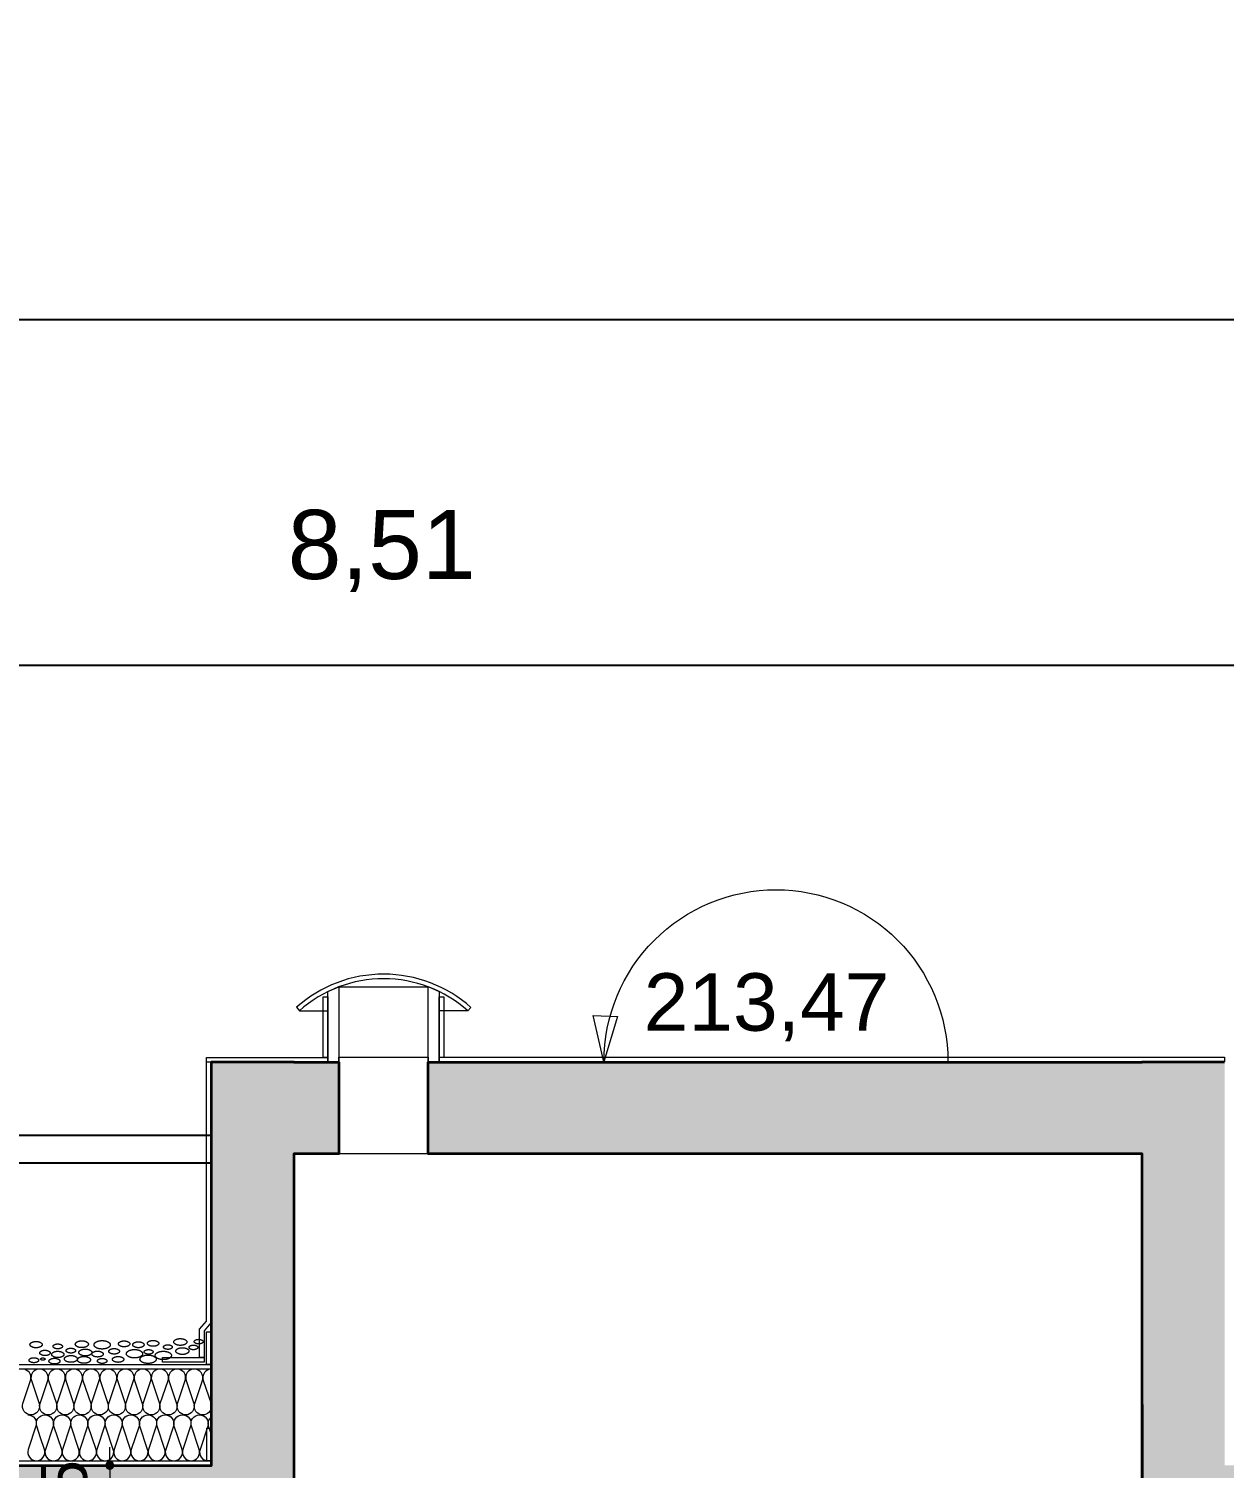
# Model space of a CAD drawing. Header units: metres. Extents: x 1838950 to 1842843, y 5171318 to 5174224.
# Drawn here: x 1841214.186 to 1841216.795, y 5171405.306 to 5171408.446 of the extents above; entities that cross this region are included whole.
import ezdxf

# ---------------------------------------------------------------- set-up
doc = ezdxf.new("R2010")
doc.units = ezdxf.units.M
doc.header["$LTSCALE"] = 0.0254
doc.header["$PDMODE"] = 1
doc.header["$PDSIZE"] = -2
doc.linetypes.add('Style de ligne -1', pattern=[0.83328, 0.41656, -0.41672])
doc.layers.get('0').update_dxf_attribs({"lineweight": 18})
doc.layers.get('DEFPOINTS').update_dxf_attribs({"lineweight": 18})
doc.layers.add('00 CHAZAL Coupe A.5', color=7, linetype='Continuous', lineweight=18)
doc.layers.add('00 CHAZAL INVISIBLE ARCHI', color=7, linetype='Continuous', lineweight=5)
doc.styles.add('Arial', font='arial.ttf')
doc.dimstyles.new('Arch', dxfattribs={"dimtxt": 302.065972, "dimasz": 0.002245, "dimexe": 0.003175, "dimexo": 0.001587, "dimgap": 0.001587, "dimtad": 1, "dimzin": 3, "dimtxsty": 'Arial', "dimblk": 'VW_SLASH', "dimblk1": 'VW_SLASH', "dimblk2": 'VW_SLASH', "dimcen": 0, "dimdle": 0.001587, "dimazin": 0, "dimtfac": 1, "dimtix": 1, "dimtmove": 0, "dimatfit": 0, "dimldrblk": 'VW_FILLEDARROW-3', "dimfxl": 1, "dimfrac": 2, "dimtolj": 1, "dimtzin": 3, "dimarcsym": 0})
doc.dimstyles.new('IS', dxfattribs={"dimtxt": 302.065972, "dimasz": 9.92187e-05, "dimexe": 2e-07, "dimexo": 1e-06, "dimgap": 3e-07, "dimtad": 1, "dimzin": 3, "dimtxsty": 'Arial', "dimblk": 'DOT', "dimblk1": 'DOT', "dimblk2": 'DOT', "dimcen": 0, "dimdle": 1e-06, "dimazin": 0, "dimtfac": 1, "dimtix": 1, "dimtmove": 0, "dimatfit": 0, "dimldrblk": 'DOT', "dimfxl": 1e-06, "dimfxlon": 1, "dimfrac": 2, "dimtolj": 1, "dimtzin": 3, "dimarcsym": 0})

# ---------------------------------------------------------------- blocks, each defined once
blk = doc.blocks.new('Groupe-1759-1')
at = {"layer": '00 CHAZAL Coupe A.5', "color": 7, "linetype": 'Continuous', "lineweight": 5, "flags": 128}
blk.add_lwpolyline([(1841215.4413, 5171406.1927), (1841215.4417, 5171406.2111), (1841215.4431, 5171406.2295), (1841215.4454, 5171406.2478), (1841215.4485, 5171406.2659), (1841215.4525, 5171406.2839), (1841215.4574, 5171406.3016), (1841215.4632, 5171406.3191), (1841215.4698, 5171406.3363), (1841215.4773, 5171406.3531), (1841215.4856, 5171406.3696), (1841215.4947, 5171406.3856), (1841215.5045, 5171406.4012), (1841215.5151, 5171406.4162), (1841215.5264, 5171406.4307), (1841215.5385, 5171406.4447), (1841215.5512, 5171406.458), (1841215.5645, 5171406.4707), (1841215.5784, 5171406.4828), (1841215.593, 5171406.4941), (1841215.608, 5171406.5047), (1841215.6236, 5171406.5146), (1841215.6396, 5171406.5236), (1841215.6561, 5171406.5319), (1841215.6729, 5171406.5394), (1841215.6901, 5171406.546), (1841215.7076, 5171406.5518), (1841215.7253, 5171406.5567), (1841215.7433, 5171406.5607), (1841215.7614, 5171406.5639), (1841215.7797, 5171406.5661), (1841215.7981, 5171406.5675), (1841215.8165, 5171406.568), (1841215.8349, 5171406.5675), (1841215.8533, 5171406.5662), (1841215.8715, 5171406.5639), (1841215.8897, 5171406.5608), (1841215.9076, 5171406.5567), (1841215.9254, 5171406.5518), (1841215.9429, 5171406.546), (1841215.9601, 5171406.5394), (1841215.9769, 5171406.5319), (1841215.9934, 5171406.5237), (1841216.0094, 5171406.5146), (1841216.0249, 5171406.5047), (1841216.04, 5171406.4941), (1841216.0545, 5171406.4828), (1841216.0685, 5171406.4708), (1841216.0818, 5171406.4581), (1841216.0945, 5171406.4447), (1841216.1065, 5171406.4308), (1841216.1179, 5171406.4163), (1841216.1285, 5171406.4012), (1841216.1383, 5171406.3857), (1841216.1474, 5171406.3696), (1841216.1557, 5171406.3532), (1841216.1632, 5171406.3364), (1841216.1698, 5171406.3192), (1841216.1756, 5171406.3017), (1841216.1805, 5171406.2839), (1841216.1845, 5171406.266), (1841216.1877, 5171406.2478), (1841216.1899, 5171406.2296), (1841216.1913, 5171406.2112), (1841216.1917, 5171406.1928)], dxfattribs=at)
blk.add_lwpolyline([(1841215.4711, 5171406.2918), (1841215.4413, 5171406.1927), (1841215.4175, 5171406.2935)], close=True, dxfattribs=at)
at = {"layer": '00 CHAZAL Coupe A.5', "color": 7, "insert": (1841215.5281, 5171406.3858), "char_height": 0.1254, "attachment_point": 1, "rotation": 0.006, "line_spacing_factor": 0.96984, "style": 'Arial'}
blk.add_mtext('213,47', dxfattribs=at)
blk = doc.blocks.new('Groupe-1789-1')
at = {"layer": '00 CHAZAL Coupe A.5', "color": 7, "linetype": 'Continuous', "lineweight": 13, "flags": 128}
for points in [[(1841214.2098, 5171405.5225, 0.511611), (1841214.192, 5171405.4978), (1841214.2089, 5171405.4471, -0.511611), (1841214.1911, 5171405.4225, -0.511611), (1841214.1733, 5171405.4471), (1841214.1901, 5171405.4978, 0.511611), (1841214.1723, 5171405.5225, 0.511611)], [(1841214.5848, 5171405.4412, -0.414214), (1841214.5661, 5171405.4225, -0.511611), (1841214.5483, 5171405.4471), (1841214.5651, 5171405.4978, 0.511611), (1841214.5473, 5171405.5225, 0.511611), (1841214.5295, 5171405.4978), (1841214.5464, 5171405.4471, -0.511611), (1841214.5286, 5171405.4225, -0.511611), (1841214.5108, 5171405.4471), (1841214.5276, 5171405.4978, 0.511611), (1841214.5098, 5171405.5225, 0.511611), (1841214.492, 5171405.4978), (1841214.5089, 5171405.4471, -0.511611), (1841214.4911, 5171405.4225, -0.511611), (1841214.4733, 5171405.4471), (1841214.4901, 5171405.4978, 0.511611), (1841214.4723, 5171405.5225, 0.511611), (1841214.4545, 5171405.4978), (1841214.4714, 5171405.4471, -0.511611), (1841214.4536, 5171405.4225, -0.511611), (1841214.4358, 5171405.4471), (1841214.4526, 5171405.4978, 0.511611), (1841214.4348, 5171405.5225, 0.511611), (1841214.417, 5171405.4978), (1841214.4339, 5171405.4471, -0.511611), (1841214.4161, 5171405.4225, -0.511611), (1841214.3983, 5171405.4471), (1841214.4151, 5171405.4978, 0.511611), (1841214.3973, 5171405.5225, 0.511611), (1841214.3795, 5171405.4978), (1841214.3964, 5171405.4471, -0.511611), (1841214.3786, 5171405.4225, -0.511611), (1841214.3608, 5171405.4471), (1841214.3776, 5171405.4978, 0.511611), (1841214.3598, 5171405.5225, 0.511611), (1841214.342, 5171405.4978), (1841214.3589, 5171405.4471, -0.511611), (1841214.3411, 5171405.4225, -0.511611), (1841214.3233, 5171405.4471), (1841214.3401, 5171405.4978, 0.511611), (1841214.3223, 5171405.5225, 0.511611), (1841214.3045, 5171405.4978), (1841214.3214, 5171405.4471, -0.511611), (1841214.3036, 5171405.4225, -0.511611), (1841214.2858, 5171405.4471), (1841214.3026, 5171405.4978, 0.511611), (1841214.2848, 5171405.5225, 0.511611), (1841214.267, 5171405.4978), (1841214.2839, 5171405.4471, -0.511611), (1841214.2661, 5171405.4225, -0.511611), (1841214.2483, 5171405.4471), (1841214.2651, 5171405.4978, 0.511611), (1841214.2473, 5171405.5225, 0.511611), (1841214.2295, 5171405.4978), (1841214.2464, 5171405.4471, -0.511611), (1841214.2286, 5171405.4225, -0.511611), (1841214.2108, 5171405.4471), (1841214.2276, 5171405.4978, 0.511611), (1841214.2098, 5171405.5225)], [(1841214.5848, 5171405.5225, 0.511611), (1841214.567, 5171405.4978), (1841214.5839, 5171405.4471, -0.080366), (1841214.5848, 5171405.4412)]]:
    blk.add_lwpolyline(points, format="xyb", dxfattribs=at)
blk = doc.blocks.new('Groupe-1790-1')
at = {"layer": '00 CHAZAL Coupe A.5', "color": 7, "linetype": 'Continuous', "lineweight": 13, "flags": 128}
for points in [[(1841214.184, 5171405.4225, -0.511611), (1841214.2018, 5171405.3978), (1841214.185, 5171405.3471, 0.511611), (1841214.2028, 5171405.3225, 0.511611), (1841214.2206, 5171405.3471), (1841214.2122, 5171405.3725)], [(1841214.2122, 5171405.3725), (1841214.2037, 5171405.3978, -0.511611), (1841214.2215, 5171405.4225, -0.511611), (1841214.2393, 5171405.3978), (1841214.2225, 5171405.3471, 0.511611), (1841214.2403, 5171405.3225, 0.511611), (1841214.2581, 5171405.3471), (1841214.2412, 5171405.3978, -0.511611), (1841214.259, 5171405.4225, -0.511611), (1841214.2768, 5171405.3978), (1841214.26, 5171405.3471, 0.511611), (1841214.2778, 5171405.3225, 0.511611), (1841214.2956, 5171405.3471), (1841214.2787, 5171405.3978, -0.511611), (1841214.2965, 5171405.4225, -0.511611), (1841214.3143, 5171405.3978), (1841214.2975, 5171405.3471, 0.511611), (1841214.3153, 5171405.3225, 0.511611), (1841214.3331, 5171405.3471), (1841214.3162, 5171405.3978, -0.511611), (1841214.334, 5171405.4225, -0.511611), (1841214.3518, 5171405.3978), (1841214.335, 5171405.3471, 0.511611), (1841214.3528, 5171405.3225, 0.511611), (1841214.3706, 5171405.3471), (1841214.3537, 5171405.3978, -0.511611), (1841214.3715, 5171405.4225, -0.511611), (1841214.3893, 5171405.3978), (1841214.3725, 5171405.3471, 0.511611), (1841214.3903, 5171405.3225, 0.511611), (1841214.4081, 5171405.3471), (1841214.3912, 5171405.3978, -0.511611), (1841214.409, 5171405.4225, -0.511611), (1841214.4268, 5171405.3978), (1841214.41, 5171405.3471, 0.511611), (1841214.4278, 5171405.3225, 0.511611), (1841214.4456, 5171405.3471), (1841214.4287, 5171405.3978, -0.511611), (1841214.4465, 5171405.4225, -0.511611), (1841214.4643, 5171405.3978), (1841214.4475, 5171405.3471, 0.511611), (1841214.4653, 5171405.3225, 0.511611), (1841214.4831, 5171405.3471), (1841214.4662, 5171405.3978, -0.511611), (1841214.484, 5171405.4225, -0.511611), (1841214.5018, 5171405.3978), (1841214.485, 5171405.3471, 0.511611), (1841214.5028, 5171405.3225, 0.511611), (1841214.5206, 5171405.3471), (1841214.5037, 5171405.3978, -0.511611), (1841214.5215, 5171405.4225, -0.511611), (1841214.5393, 5171405.3978), (1841214.5225, 5171405.3471, 0.511611), (1841214.5403, 5171405.3225, 0.511611), (1841214.5581, 5171405.3471), (1841214.5412, 5171405.3978, -0.511611), (1841214.559, 5171405.4225, -0.511611), (1841214.5768, 5171405.3978), (1841214.56, 5171405.3471, 0.511611), (1841214.5778, 5171405.3225, 0.096723), (1841214.5848, 5171405.3238)], [(1841214.5848, 5171405.3795), (1841214.5787, 5171405.3978, -0.314268), (1841214.5848, 5171405.4184)]]:
    blk.add_lwpolyline(points, format="xyb", dxfattribs=at)
blk = doc.blocks.new('Groupe-1852-1')
at = {"layer": '00 CHAZAL Coupe A.5', "color": 7, "linetype": 'Continuous', "lineweight": 13}
for points in [[(1841214.2051, 5171405.5826), (1841214.2016, 5171405.583), (1841214.1948, 5171405.5819), (1841214.19, 5171405.5791), (1841214.1884, 5171405.5755), (1841214.1906, 5171405.572), (1841214.1958, 5171405.5695), (1841214.2028, 5171405.5687), (1841214.2096, 5171405.5698), (1841214.2144, 5171405.5725), (1841214.216, 5171405.5761), (1841214.2138, 5171405.5797), (1841214.2086, 5171405.5822), (1841214.2051, 5171405.5826)], [(1841214.2288, 5171405.5622), (1841214.2265, 5171405.5632), (1841214.2205, 5171405.5638), (1841214.2148, 5171405.5627), (1841214.211, 5171405.5603), (1841214.2099, 5171405.5572), (1841214.212, 5171405.5542), (1841214.2167, 5171405.5522), (1841214.2226, 5171405.5517), (1841214.2283, 5171405.5527), (1841214.2322, 5171405.5552), (1841214.2332, 5171405.5583), (1841214.2311, 5171405.5612), (1841214.2288, 5171405.5622)], [(1841214.2525, 5171405.5612), (1841214.249, 5171405.5616), (1841214.2422, 5171405.5605), (1841214.2374, 5171405.5578), (1841214.2358, 5171405.5542), (1841214.238, 5171405.5506), (1841214.2432, 5171405.5481), (1841214.2502, 5171405.5473), (1841214.257, 5171405.5484), (1841214.2618, 5171405.5511), (1841214.2634, 5171405.5548), (1841214.2612, 5171405.5583), (1841214.256, 5171405.5608), (1841214.2525, 5171405.5612)], [(1841214.2538, 5171405.5768), (1841214.2513, 5171405.5774), (1841214.2458, 5171405.5772), (1841214.2413, 5171405.5755), (1841214.2389, 5171405.5729), (1841214.2394, 5171405.5701), (1841214.2426, 5171405.5677), (1841214.2476, 5171405.5665), (1841214.2531, 5171405.5668), (1841214.2576, 5171405.5684), (1841214.2599, 5171405.571), (1841214.2594, 5171405.5739), (1841214.2563, 5171405.5762), (1841214.2538, 5171405.5768)], [(1841214.2823, 5171405.5676), (1841214.2798, 5171405.5682), (1841214.2743, 5171405.5679), (1841214.2698, 5171405.5663), (1841214.2675, 5171405.5637), (1841214.268, 5171405.5608), (1841214.2712, 5171405.5585), (1841214.2762, 5171405.5573), (1841214.2817, 5171405.5575), (1841214.2862, 5171405.5592), (1841214.2885, 5171405.5618), (1841214.288, 5171405.5646), (1841214.2848, 5171405.567), (1841214.2823, 5171405.5676)], [(1841214.3407, 5171405.5612), (1841214.3376, 5171405.5618), (1841214.3311, 5171405.5613), (1841214.326, 5171405.5591), (1841214.3236, 5171405.5559), (1841214.3247, 5171405.5525), (1841214.3289, 5171405.5498), (1841214.3351, 5171405.5486), (1841214.3416, 5171405.5492), (1841214.3468, 5171405.5513), (1841214.3491, 5171405.5546), (1841214.348, 5171405.558), (1841214.3438, 5171405.5606), (1841214.3407, 5171405.5612)], [(1841214.3506, 5171405.5843), (1841214.3461, 5171405.5849), (1841214.3369, 5171405.5836), (1841214.3303, 5171405.58), (1841214.328, 5171405.5753), (1841214.3306, 5171405.5705), (1841214.3374, 5171405.5671), (1841214.3466, 5171405.5659), (1841214.3557, 5171405.5672), (1841214.3623, 5171405.5707), (1841214.3646, 5171405.5755), (1841214.362, 5171405.5803), (1841214.3552, 5171405.5837), (1841214.3506, 5171405.5843)], [(1841214.3826, 5171405.5642), (1841214.3811, 5171405.5656), (1841214.3757, 5171405.5673), (1841214.3694, 5171405.5673), (1841214.364, 5171405.5657), (1841214.3609, 5171405.5629), (1841214.3608, 5171405.5596), (1841214.3639, 5171405.5568), (1841214.3693, 5171405.5552), (1841214.3756, 5171405.5552), (1841214.381, 5171405.5568), (1841214.3841, 5171405.5596), (1841214.3842, 5171405.5628), (1841214.3826, 5171405.5642)], [(1841214.3986, 5171405.5835), (1841214.3955, 5171405.5841), (1841214.389, 5171405.5836), (1841214.3839, 5171405.5814), (1841214.3815, 5171405.5781), (1841214.3826, 5171405.5748), (1841214.3868, 5171405.5721), (1841214.393, 5171405.5709), (1841214.3995, 5171405.5714), (1841214.4047, 5171405.5736), (1841214.407, 5171405.5769), (1841214.4059, 5171405.5803), (1841214.4017, 5171405.5829), (1841214.3986, 5171405.5835)], [(1841214.4213, 5171405.5649), (1841214.4167, 5171405.5655), (1841214.4076, 5171405.5641), (1841214.401, 5171405.5606), (1841214.3986, 5171405.5558), (1841214.4012, 5171405.5511), (1841214.408, 5171405.5477), (1841214.4172, 5171405.5464), (1841214.4263, 5171405.5478), (1841214.4329, 5171405.5513), (1841214.4352, 5171405.5561), (1841214.4326, 5171405.5608), (1841214.4259, 5171405.5643), (1841214.4213, 5171405.5649)], [(1841214.4521, 5171405.5644), (1841214.4498, 5171405.565), (1841214.4446, 5171405.5649), (1841214.4403, 5171405.5634), (1841214.4379, 5171405.5609), (1841214.4382, 5171405.5582), (1841214.4411, 5171405.556), (1841214.4458, 5171405.5548), (1841214.4509, 5171405.5549), (1841214.4553, 5171405.5564), (1841214.4576, 5171405.5589), (1841214.4573, 5171405.5616), (1841214.4544, 5171405.5638), (1841214.4521, 5171405.5644)], [(1841214.5228, 5171405.5883), (1841214.5193, 5171405.5891), (1841214.5117, 5171405.5887), (1841214.5055, 5171405.5864), (1841214.5024, 5171405.5827), (1841214.5032, 5171405.5788), (1841214.5077, 5171405.5756), (1841214.5147, 5171405.574), (1841214.5223, 5171405.5744), (1841214.5284, 5171405.5767), (1841214.5315, 5171405.5803), (1841214.5307, 5171405.5843), (1841214.5262, 5171405.5875), (1841214.5228, 5171405.5883)], [(1841214.5272, 5171405.5685), (1841214.5237, 5171405.5693), (1841214.5161, 5171405.5689), (1841214.51, 5171405.5665), (1841214.5069, 5171405.5629), (1841214.5077, 5171405.559), (1841214.5122, 5171405.5558), (1841214.5191, 5171405.5541), (1841214.5267, 5171405.5546), (1841214.5329, 5171405.5569), (1841214.536, 5171405.5605), (1841214.5352, 5171405.5645), (1841214.5307, 5171405.5677), (1841214.5272, 5171405.5685)], [(1841214.55, 5171405.5743), (1841214.5476, 5171405.5749), (1841214.5424, 5171405.5747), (1841214.5381, 5171405.5732), (1841214.5358, 5171405.5708), (1841214.5361, 5171405.5681), (1841214.539, 5171405.5658), (1841214.5436, 5171405.5646), (1841214.5488, 5171405.5648), (1841214.5531, 5171405.5663), (1841214.5555, 5171405.5687), (1841214.5551, 5171405.5714), (1841214.5523, 5171405.5736), (1841214.55, 5171405.5743)], [(1841214.5613, 5171405.5868), (1841214.559, 5171405.5874), (1841214.5538, 5171405.5873), (1841214.5494, 5171405.5858), (1841214.5471, 5171405.5834), (1841214.5474, 5171405.5807), (1841214.5503, 5171405.5784), (1841214.5549, 5171405.5772), (1841214.5601, 5171405.5774), (1841214.5645, 5171405.5788), (1841214.5668, 5171405.5813), (1841214.5665, 5171405.584), (1841214.5636, 5171405.5862), (1841214.5613, 5171405.5868)], [(1841214.2002, 5171405.5471), (1841214.1975, 5171405.5475), (1841214.192, 5171405.5468), (1841214.188, 5171405.5447), (1841214.1864, 5171405.5419), (1841214.1878, 5171405.5391), (1841214.1917, 5171405.537), (1841214.1972, 5171405.5362), (1841214.2026, 5171405.5369), (1841214.2067, 5171405.5389), (1841214.2082, 5171405.5417), (1841214.2069, 5171405.5446), (1841214.2029, 5171405.5467), (1841214.2002, 5171405.5471)], [(1841214.2213, 5171405.5433), (1841214.2219, 5171405.5439), (1841214.2217, 5171405.5452), (1841214.2203, 5171405.5463), (1841214.218, 5171405.547), (1841214.2154, 5171405.5469), (1841214.2132, 5171405.5461), (1841214.212, 5171405.5449), (1841214.2122, 5171405.5436), (1841214.2136, 5171405.5424), (1841214.2159, 5171405.5418), (1841214.2185, 5171405.5419), (1841214.2207, 5171405.5427), (1841214.2213, 5171405.5433)], [(1841214.2525, 5171405.5432), (1841214.2508, 5171405.5446), (1841214.245, 5171405.5461), (1841214.2386, 5171405.546), (1841214.2332, 5171405.5442), (1841214.2302, 5171405.5412), (1841214.2305, 5171405.5378), (1841214.234, 5171405.535), (1841214.2397, 5171405.5335), (1841214.2462, 5171405.5336), (1841214.2516, 5171405.5354), (1841214.2545, 5171405.5384), (1841214.2542, 5171405.5418), (1841214.2525, 5171405.5432)], [(1841214.3167, 5171405.5479), (1841214.314, 5171405.5493), (1841214.3066, 5171405.5503), (1841214.2992, 5171405.5493), (1841214.2938, 5171405.5464), (1841214.2918, 5171405.5426), (1841214.2938, 5171405.5387), (1841214.2992, 5171405.5359), (1841214.3066, 5171405.5349), (1841214.314, 5171405.5359), (1841214.3195, 5171405.5387), (1841214.3214, 5171405.5426), (1841214.3195, 5171405.5464), (1841214.3167, 5171405.5479)], [(1841214.3523, 5171405.5447), (1841214.3499, 5171405.5455), (1841214.3444, 5171405.5457), (1841214.3394, 5171405.5444), (1841214.3363, 5171405.542), (1841214.3359, 5171405.5391), (1841214.3384, 5171405.5365), (1841214.343, 5171405.5349), (1841214.3486, 5171405.5347), (1841214.3536, 5171405.536), (1841214.3567, 5171405.5384), (1841214.3571, 5171405.5413), (1841214.3546, 5171405.5439), (1841214.3523, 5171405.5447)], [(1841214.3855, 5171405.5496), (1841214.3824, 5171405.5502), (1841214.3759, 5171405.5496), (1841214.3708, 5171405.5475), (1841214.3684, 5171405.5442), (1841214.3695, 5171405.5408), (1841214.3737, 5171405.5382), (1841214.3799, 5171405.537), (1841214.3865, 5171405.5375), (1841214.3916, 5171405.5397), (1841214.3939, 5171405.5429), (1841214.3928, 5171405.5463), (1841214.3886, 5171405.549), (1841214.3855, 5171405.5496)], [(1841214.4509, 5171405.5528), (1841214.4463, 5171405.5534), (1841214.4372, 5171405.5521), (1841214.4306, 5171405.5486), (1841214.4283, 5171405.5438), (1841214.4308, 5171405.5391), (1841214.4376, 5171405.5356), (1841214.4468, 5171405.5344), (1841214.4559, 5171405.5358), (1841214.4625, 5171405.5393), (1841214.4649, 5171405.5441), (1841214.4623, 5171405.5488), (1841214.4555, 5171405.5522), (1841214.4509, 5171405.5528)]]:
    blk.add_open_spline(points, degree=2, knots=[0, 0, 0, 0.083333, 0.166667, 0.25, 0.333333, 0.416667, 0.5, 0.583333, 0.666667, 0.75, 0.833333, 0.916667, 1, 1, 1], dxfattribs=at)
for points in [[(1841214.3078, 5171405.5835), (1841214.3044, 5171405.5843), (1841214.2968, 5171405.5839), (1841214.2906, 5171405.5815), (1841214.2875, 5171405.5779), (1841214.2883, 5171405.5739), (1841214.2928, 5171405.5707), (1841214.2998, 5171405.5691), (1841214.3073, 5171405.5695), (1841214.3135, 5171405.5719), (1841214.3166, 5171405.5755), (1841214.3158, 5171405.5795), (1841214.3113, 5171405.5827), (1841214.3078, 5171405.5835)], [(1841214.3155, 5171405.5654), (1841214.312, 5171405.5662), (1841214.3044, 5171405.5658), (1841214.2983, 5171405.5635), (1841214.2952, 5171405.5598), (1841214.296, 5171405.5559), (1841214.3005, 5171405.5527), (1841214.3074, 5171405.5511), (1841214.315, 5171405.5515), (1841214.3212, 5171405.5538), (1841214.3243, 5171405.5575), (1841214.3235, 5171405.5614), (1841214.319, 5171405.5646), (1841214.3155, 5171405.5654)], [(1841214.4298, 5171405.5816), (1841214.4267, 5171405.5822), (1841214.4201, 5171405.5816), (1841214.415, 5171405.5794), (1841214.4127, 5171405.5762), (1841214.4138, 5171405.5728), (1841214.418, 5171405.5701), (1841214.4242, 5171405.5689), (1841214.4307, 5171405.5695), (1841214.4358, 5171405.5717), (1841214.4382, 5171405.5749), (1841214.4371, 5171405.5783), (1841214.4329, 5171405.581), (1841214.4298, 5171405.5816)], [(1841214.4618, 5171405.5846), (1841214.4587, 5171405.5852), (1841214.4521, 5171405.5846), (1841214.447, 5171405.5824), (1841214.4447, 5171405.5792), (1841214.4458, 5171405.5758), (1841214.45, 5171405.5731), (1841214.4562, 5171405.5719), (1841214.4627, 5171405.5725), (1841214.4678, 5171405.5747), (1841214.4702, 5171405.5779), (1841214.4691, 5171405.5813), (1841214.4649, 5171405.584), (1841214.4618, 5171405.5846)], [(1841214.4842, 5171405.5611), (1841214.4796, 5171405.5617), (1841214.4705, 5171405.5604), (1841214.4638, 5171405.5568), (1841214.4615, 5171405.5521), (1841214.4641, 5171405.5473), (1841214.4709, 5171405.5439), (1841214.4801, 5171405.5427), (1841214.4892, 5171405.544), (1841214.4958, 5171405.5476), (1841214.4981, 5171405.5523), (1841214.4955, 5171405.5571), (1841214.4887, 5171405.5605), (1841214.4842, 5171405.5611)], [(1841214.4941, 5171405.575), (1841214.4918, 5171405.5756), (1841214.4866, 5171405.5754), (1841214.4823, 5171405.5739), (1841214.4799, 5171405.5715), (1841214.4803, 5171405.5688), (1841214.4831, 5171405.5666), (1841214.4878, 5171405.5654), (1841214.493, 5171405.5655), (1841214.4973, 5171405.567), (1841214.4996, 5171405.5694), (1841214.4993, 5171405.5721), (1841214.4964, 5171405.5744), (1841214.4941, 5171405.575)], [(1841214.284, 5171405.5515), (1841214.2805, 5171405.5523), (1841214.2729, 5171405.5518), (1841214.2667, 5171405.5495), (1841214.2636, 5171405.5459), (1841214.2644, 5171405.5419), (1841214.2689, 5171405.5387), (1841214.2759, 5171405.5371), (1841214.2835, 5171405.5375), (1841214.2896, 5171405.5399), (1841214.2927, 5171405.5435), (1841214.2919, 5171405.5474), (1841214.2874, 5171405.5506), (1841214.284, 5171405.5515)]]:
    blk.add_open_spline(points, degree=2, dxfattribs=at)
blk = doc.blocks.new('Groupe-1853-1')
at = {"layer": '00 CHAZAL Coupe A.5', "color": 7, "linetype": 'Continuous', "lineweight": 13}
for p, q in [((1841214.8626, 5171406.356), (1841215.0569, 5171406.356)), ((1841214.7703, 5171406.3116), (1841214.7769, 5171406.3042)), ((1841214.7769, 5171406.3042), (1841214.8389, 5171406.3042)), ((1841215.1443, 5171406.3038), (1841215.0819, 5171406.3038)), ((1841215.1443, 5171406.3038), (1841215.151, 5171406.3112))]:
    blk.add_line(p, q, dxfattribs=at)
at = {"layer": '00 CHAZAL Coupe A.5', "color": 7, "linetype": 'Continuous', "lineweight": 13, "flags": 128}
for points in [[(1841215.151, 5171406.3112, 0.183769), (1841214.9607, 5171406.3839, 0.183769), (1841214.7703, 5171406.3116)], [(1841215.1443, 5171406.3038, 0.183769), (1841214.9607, 5171406.3739, 0.183769), (1841214.7769, 5171406.3042)]]:
    blk.add_lwpolyline(points, format="xyb", dxfattribs=at)
for points in [[(1841214.8389, 5171406.1921), (1841214.8389, 5171406.3457), (1841214.8626, 5171406.356), (1841214.8629, 5171406.1921)], [(1841215.0579, 5171406.1921), (1841215.0579, 5171406.3566), (1841215.0819, 5171406.3457), (1841215.0819, 5171406.1921)]]:
    blk.add_lwpolyline(points, close=True, dxfattribs=at)
blk = doc.blocks.new('_DOT')
at = {"color": 0, "linetype": 'ByBlock', "lineweight": -2}
blk.add_line((-0.5, 0), (-1, 0), dxfattribs=at)
at = {"color": 0, "linetype": 'ByBlock', "const_width": 0.5}
blk.add_lwpolyline([(-0.25, 0, 1), (0.25, 0, 1)], format="xyb", close=True, dxfattribs=at)
blk = doc.blocks.new('*D522')
at = {"layer": '00 CHAZAL Coupe A.5', "color": 0, "linetype": 'Continuous', "lineweight": -2, "transparency": 16777216}
for p, q in [((1841214.3629, 5171405.3323), (1841214.3629, 5171405.3522)), ((1841214.3631, 5171405.3125), (1841214.3629, 5171405.3125)), ((1841214.3629, 5171405.3125), (1841214.3629, 5171405.0622)), ((1841214.3627, 5171405.0622), (1841214.3629, 5171405.0622)), ((1841214.3629, 5171405.0423), (1841214.3629, 5171405.0225))]:
    blk.add_line(p, q, dxfattribs=at)
at = {"layer": 'DEFPOINTS', "color": 0, "transparency": 16777216}
for p in [(1841214.3703, 5171405.3125), (1841214.3229, 5171405.0622), (1841214.3629, 5171405.0622)]:
    blk.add_point(p, dxfattribs=at)
at = {"layer": '00 CHAZAL Coupe A.5', "color": 0, "lineweight": -2, "transparency": 16777216, "xscale": 0.01984375, "yscale": 0.01984375, "zscale": 0.01984375}
for p, rotation in [((1841214.3629, 5171405.3125), 270), ((1841214.3629, 5171405.0622), 90)]:
    blk.add_blockref('_DOT', p, dxfattribs=dict(at, rotation=rotation))
at = {"layer": '00 CHAZAL Coupe A.5', "color": 0, "lineweight": 5, "transparency": 16777216, "insert": (1841214.2725, 5171405.1873), "char_height": 0.10051, "attachment_point": 5, "rotation": 90, "style": 'Arial'}
blk.add_mtext('\\A1;0,25', dxfattribs=at)
blk = doc.blocks.new('VW_SLASH')
at = {"color": 0, "linetype": 'ByBlock', "lineweight": -2, "transparency": 16777216}
blk.add_line((0.7072, 0), (-1, 0), dxfattribs=at)
at = {"color": 0, "lineweight": 20, "transparency": 16777216, "flags": 128}
blk.add_lwpolyline([(0.5001, 0.5001), (-0.5001, -0.5001)], dxfattribs=at)
blk = doc.blocks.new('*D1627')
at = {"layer": '00 CHAZAL Coupe A.5', "color": 0, "linetype": 'Continuous', "lineweight": -2, "transparency": 16777216}
for p, q in [((1841202.1951, 5171407.8124), (1841202.1951, 5171408.4458)), ((1841219.2099, 5171407.8124), (1841219.2099, 5171408.4458)), ((1841202.6441, 5171407.8108), (1841208.4264, 5171407.8108)), ((1841218.761, 5171407.8108), (1841209.2601, 5171407.8108))]:
    blk.add_line(p, q, dxfattribs=at)
at = {"layer": 'DEFPOINTS', "color": 0, "linetype": 'Continuous', "transparency": 16777216}
for p in [(1841202.1951, 5171407.8108), (1841219.2099, 5171407.8108), (1841219.2099, 5171407.8108)]:
    blk.add_point(p, dxfattribs=at)
at = {"layer": '00 CHAZAL Coupe A.5', "color": 0, "linetype": 'Continuous', "lineweight": -2, "transparency": 16777216, "xscale": 0.44896484375, "yscale": 0.44896484375, "zscale": 0.44896484375, "rotation": 180}
blk.add_blockref('VW_SLASH', (1841202.1951, 5171407.8108), dxfattribs=at)
at = {"layer": '00 CHAZAL Coupe A.5', "color": 0, "linetype": 'Continuous', "lineweight": -2, "transparency": 16777216, "xscale": 0.44896484375, "yscale": 0.44896484375, "zscale": 0.44896484375}
blk.add_blockref('VW_SLASH', (1841219.2099, 5171407.8108), dxfattribs=at)
at = {"layer": '00 CHAZAL Coupe A.5', "color": 0, "linetype": 'Continuous', "lineweight": 5, "transparency": 16777216, "insert": (1841208.8433, 5171407.8108), "char_height": 0.15076, "attachment_point": 5, "style": 'Arial'}
blk.add_mtext('\\A1;17,01', dxfattribs=at)
blk = doc.blocks.new('VW_FILLEDARROW-3')
at = {"linetype": 'Continuous', "lineweight": 0, "transparency": 16777216}
blk.add_hatch(color=0, dxfattribs=at).paths.add_polyline_path([(-1.4144, 0.379), (0, 0), (-1.4144, -0.379)])
at = {"color": 0, "lineweight": 5, "transparency": 16777216, "flags": 128}
blk.add_lwpolyline([(-1.4144, 0.379), (0, 0), (-1.4144, -0.379)], close=True, dxfattribs=at)
blk = doc.blocks.new('*D1631')
at = {"layer": '00 CHAZAL Coupe A.5', "color": 0, "linetype": 'Continuous', "lineweight": -2, "transparency": 16777216}
for p, q in [((1841219.2099, 5171407.8092), (1841219.2099, 5171406.4227)), ((1841210.7025, 5171407.2979), (1841210.7025, 5171406.4227)), ((1841211.1515, 5171407.0577), (1841218.761, 5171407.0577))]:
    blk.add_line(p, q, dxfattribs=at)
at = {"layer": 'DEFPOINTS', "color": 0, "linetype": 'Continuous', "transparency": 16777216}
for p in [(1841219.2099, 5171407.8108), (1841210.7025, 5171407.2995), (1841219.2099, 5171407.0577)]:
    blk.add_point(p, dxfattribs=at)
at = {"layer": '00 CHAZAL Coupe A.5', "color": 0, "linetype": 'Continuous', "lineweight": -2, "transparency": 16777216, "xscale": 0.44896484375, "yscale": 0.44896484375, "zscale": 0.44896484375, "rotation": 180}
blk.add_blockref('VW_SLASH', (1841210.7025, 5171407.0577), dxfattribs=at)
at = {"layer": '00 CHAZAL Coupe A.5', "color": 0, "linetype": 'Continuous', "lineweight": -2, "transparency": 16777216, "xscale": 0.44896484375, "yscale": 0.44896484375, "zscale": 0.44896484375}
blk.add_blockref('VW_SLASH', (1841219.2099, 5171407.0577), dxfattribs=at)
at = {"layer": '00 CHAZAL Coupe A.5', "color": 0, "linetype": 'Continuous', "lineweight": 5, "transparency": 16777216, "insert": (1841214.9562, 5171407.3071), "char_height": 0.15076, "attachment_point": 5, "style": 'Arial'}
blk.add_mtext('\\A1;8,51', dxfattribs=at)
blk = doc.blocks.new('Groupe-2016-1')
at = {"layer": '00 CHAZAL Coupe A.5', "color": 7, "linetype": 'Continuous', "lineweight": 5}
dim = blk.add_linear_dim(base=(1841214.3629, 5171405.0622), p1=(1841214.3703, 5171405.3125), p2=(1841214.3229, 5171405.0622), angle=90, dimstyle='IS', override={"dimtxt": 0.100506, "dimasz": 0.019844, "dimexe": 4e-05, "dimgap": 0.03, "dimpost": '<>', "dimtxsty": 'Arial', "dimdle": 0.0002, "dimtmove": 2, "dimfxl": 0.0002}, dxfattribs=at)
dim.commit()
dim.dimension.update_dxf_attribs({"geometry": '*D522', "text_midpoint": (1841214.2725, 5171405.1873)})

msp = doc.modelspace()

# ---------------------------------------------------------------- hatches: boundary and pattern name
at = {"layer": '00 CHAZAL Coupe A.5', "linetype": 'Continuous', "lineweight": 0, "true_color": 0xaaaaaa}
h = msp.add_hatch(color=253, dxfattribs=at)
h.paths.add_polyline_path([(1841218.0951, 5171406.0067), (1841217.9351, 5171406.0067), (1841217.9351, 5171405.8743), (1841217.9351, 5171405.8743), (1841217.9351, 5171405.3122), (1841216.7955, 5171405.3122), (1841216.7955, 5171406.1927), (1841216.6155, 5171406.1927), (1841216.6155, 5171406.1921), (1841215.0579, 5171406.1921), (1841215.0579, 5171405.9921), (1841216.6155, 5171405.9921), (1841216.6155, 5171405.4454), (1841216.6155, 5171405.4454), (1841216.6155, 5171404.9154), (1841216.6155, 5171405.4451), (1841216.6155, 5171396.212), (1841216.7937, 5171396.212), (1841216.7937, 5171396.272), (1841216.7955, 5171396.272), (1841216.7955, 5171396.662), (1841218.6937, 5171396.662), (1841218.6937, 5171394.022), (1841216.6155, 5171394.022), (1841216.6155, 5171393.7166), (1841216.6137, 5171393.7166), (1841216.6137, 5171393.571), (1841216.7955, 5171393.571), (1841216.7955, 5171393.8023), (1841218.6937, 5171393.8023), (1841218.6937, 5171391.381), (1841216.6155, 5171391.381), (1841216.6155, 5171390.6854), (1841216.6156, 5171390.6854), (1841216.6156, 5171389.981), (1841214.7649, 5171389.981), (1841214.7649, 5171390.9682), (1841214.7648, 5171390.9682), (1841214.7648, 5171396.8922), (1841214.5848, 5171396.8922), (1841214.5848, 5171396.892), (1841211.438, 5171396.892), (1841211.438, 5171396.892), (1841209.4576, 5171396.892), (1841209.4576, 5171396.892), (1841203.8519, 5171396.892), (1841203.8519, 5171396.9671), (1841203.7105, 5171396.9671), (1841203.7105, 5171396.8732), (1841203.7107, 5171396.8732), (1841203.7107, 5171396.786), (1841202.5629, 5171396.786), (1841202.5629, 5171396.7871), (1841202.4959, 5171396.786), (1841202.4959, 5171396.8024), (1841202.4949, 5171396.8024), (1841202.4949, 5171396.8917), (1841202.4945, 5171396.8917), (1841202.4945, 5171396.9673), (1841202.2949, 5171396.9673), (1841202.2949, 5171396.8542), (1841202.2953, 5171396.8542), (1841202.2953, 5171396.6997), (1841202.2949, 5171396.6997), (1841202.2949, 5171390.2944), (1841202.4949, 5171390.3574), (1841202.4949, 5171391.231), (1841202.4952, 5171391.231), (1841202.4952, 5171391.251), (1841214.5848, 5171391.251), (1841214.5848, 5171389.581), (1841216.7955, 5171389.581), (1841216.7955, 5171391.251), (1841224.2749, 5171391.251), (1841224.2749, 5171390.4504), (1841224.4551, 5171390.505), (1841224.4551, 5171391.381), (1841218.8737, 5171391.381), (1841218.8737, 5171393.8023), (1841219.7929, 5171393.8023), (1841224.4551, 5171393.8514), (1841224.4551, 5171394.1719), (1841222.7637, 5171394.1719), (1841219.783, 5171394.022), (1841218.8737, 5171394.022), (1841218.8737, 5171396.662), (1841224.4551, 5171396.662), (1841224.4551, 5171396.892), (1841216.7955, 5171396.892), (1841216.7955, 5171399.4847), (1841216.7959, 5171399.4847), (1841216.7959, 5171399.4822), (1841217.9351, 5171399.4822), (1841217.9351, 5171399.1626), (1841218.0957, 5171399.1626), (1841218.0957, 5171399.4822), (1841224.4551, 5171399.4822), (1841224.4551, 5171399.7322), (1841216.7955, 5171399.7322), (1841216.7955, 5171402.2722), (1841217.9351, 5171402.2722), (1841217.9351, 5171401.9526), (1841218.0957, 5171401.9526), (1841218.0957, 5171402.2722), (1841224.4551, 5171402.2722), (1841224.4551, 5171402.8722), (1841224.2751, 5171402.8722), (1841224.2751, 5171402.5222), (1841218.0951, 5171402.5222), (1841218.0951, 5171402.7399), (1841217.9351, 5171402.7466), (1841217.9351, 5171402.5225), (1841216.7955, 5171402.5225), (1841216.7955, 5171405.0922), (1841217.9351, 5171405.0922), (1841217.9351, 5171404.983), (1841217.9343, 5171404.983), (1841217.9343, 5171404.8998), (1841218.0951, 5171404.8998)])
h.paths.add_polyline_path([(1841214.5848, 5171396.522), (1841214.5848, 5171394.0163), (1841212.4426, 5171393.9948), (1841212.4426, 5171393.9748), (1841212.2926, 5171393.9748), (1841212.2926, 5171393.9948), (1841209.5803, 5171394.022), (1841202.6449, 5171394.022), (1841202.6449, 5171393.992), (1841202.4949, 5171393.992), (1841202.4949, 5171396.5838), (1841203.8514, 5171396.5838), (1841203.8514, 5171396.662), (1841208.7803, 5171396.662), (1841208.7803, 5171396.522)])
h.paths.add_polyline_path([(1841214.5848, 5171393.8023), (1841214.5848, 5171391.3753), (1841212.4425, 5171391.3539), (1841212.4425, 5171391.3309), (1841212.2925, 5171391.3309), (1841212.2925, 5171391.3539), (1841209.5803, 5171391.381), (1841202.6449, 5171391.381), (1841202.6449, 5171391.351), (1841202.4949, 5171391.351), (1841202.4949, 5171393.8023)])
msp.add_hatch(color=253, dxfattribs=at).paths.add_polyline_path([(1841202.4553, 5171404.9262), (1841202.2953, 5171404.9262), (1841202.2953, 5171405.3104), (1841202.2957, 5171405.3104), (1841202.2962, 5171405.3104), (1841202.2953, 5171405.3105), (1841202.2953, 5171405.9572), (1841202.2954, 5171405.9572), (1841202.2954, 5171406.0079), (1841202.4553, 5171406.0079), (1841202.4553, 5171405.3122), (1841214.5848, 5171405.3122), (1841214.5848, 5171406.1927), (1841214.7648, 5171406.1927), (1841214.7648, 5171406.1921), (1841214.8629, 5171406.1921), (1841214.8629, 5171405.9921), (1841214.7648, 5171405.9921), (1841214.7648, 5171404.7821), (1841214.5848, 5171404.7821), (1841214.5848, 5171405.0622), (1841209.5803, 5171405.0622), (1841209.5803, 5171402.5225), (1841210.7025, 5171402.5225), (1841210.7025, 5171402.5217), (1841211.483, 5171402.5217), (1841211.483, 5171402.5225), (1841214.548, 5171402.5225), (1841214.548, 5171402.5217), (1841214.7648, 5171402.5217), (1841214.7648, 5171401.9926), (1841214.5848, 5171401.9926), (1841214.5848, 5171402.2722), (1841209.5803, 5171402.2722), (1841209.5803, 5171399.7322), (1841214.765, 5171399.7322), (1841214.765, 5171399.4822), (1841214.7648, 5171399.4822), (1841214.7648, 5171399.2027), (1841214.5848, 5171399.2027), (1841214.5848, 5171399.4822), (1841209.5803, 5171399.4822), (1841209.5803, 5171399.3322), (1841209.0803, 5171399.3322), (1841209.0803, 5171399.5123), (1841203.8795, 5171399.5122), (1841203.8795, 5171399.5122), (1841203.8753, 5171399.5122), (1841203.7919, 5171399.5122), (1841203.7919, 5171399.1044), (1841203.5919, 5171399.1044), (1841203.5919, 5171399.5122), (1841203.303, 5171399.5122), (1841202.2953, 5171399.5122), (1841202.2953, 5171400.7544), (1841202.418, 5171400.7664), (1841202.418, 5171400.7964), (1841202.4553, 5171400.7964), (1841202.4553, 5171399.7322), (1841205.943, 5171399.7322), (1841205.943, 5171399.7322), (1841209.4003, 5171399.7322), (1841209.4003, 5171402.3025), (1841202.4553, 5171402.3025), (1841202.4553, 5171402.1342), (1841202.2953, 5171402.1342), (1841202.2953, 5171403.5444), (1841202.416, 5171403.5564), (1841202.416, 5171403.5874), (1841202.4553, 5171403.5874), (1841202.4553, 5171402.5225), (1841209.4003, 5171402.5225), (1841209.4003, 5171405.0922), (1841202.4553, 5171405.0922)])

# ---------------------------------------------------------------- linework, layer by layer
at = {"layer": '00 CHAZAL Coupe A.5', "color": 7, "linetype": 'Style de ligne -1', "lineweight": 13}
msp.add_line((1841202.1603, 5171406.0325), (1841214.5848, 5171406.0325), dxfattribs=at)
at = {"layer": '00 CHAZAL Coupe A.5', "color": 7, "linetype": 'Continuous', "lineweight": 25}
for p, q in [((1841211.4696, 5171406.0325), (1841214.5848, 5171406.0325)), ((1841211.4696, 5171405.9726), (1841214.5848, 5171405.9726))]:
    msp.add_line(p, q, dxfattribs=at)
at = {"layer": '00 CHAZAL Coupe A.5', "color": 7, "linetype": 'Continuous', "lineweight": 13, "flags": 128}
for points in [[(1841214.8389, 5171406.2021), (1841214.8289, 5171406.2021), (1841214.8289, 5171406.3342), (1841214.8389, 5171406.3342)], [(1841215.0919, 5171406.2021), (1841215.0819, 5171406.2021), (1841215.0819, 5171406.3342), (1841215.0919, 5171406.3342)], [(1841214.5839, 5171406.1927), (1841214.5838, 5171405.6236), (1841214.5689, 5171405.6059), (1841214.5689, 5171405.5477), (1841214.5589, 5171405.5477), (1841214.5589, 5171405.6096), (1841214.5739, 5171405.6273), (1841214.5739, 5171406.1927)], [(1841214.5739, 5171406.1921), (1841214.5739, 5171406.2021), (1841214.8389, 5171406.2021), (1841214.8389, 5171406.1921)], [(1841214.8629, 5171406.2027), (1841215.0579, 5171406.2027), (1841215.0579, 5171405.9921), (1841214.8629, 5171405.9921)], [(1841215.0819, 5171406.1927), (1841215.0819, 5171406.2027), (1841216.7955, 5171406.2027), (1841216.7955, 5171406.1927)], [(1841214.5839, 5171405.5327), (1841214.5739, 5171405.5327), (1841214.5739, 5171405.6039), (1841214.5839, 5171405.6039)], [(1841214.4782, 5171405.5377), (1841214.4782, 5171405.5477), (1841214.5689, 5171405.5477), (1841214.5689, 5171405.5377)], [(1841214.5848, 5171405.3225), (1841214.5748, 5171405.3225), (1841214.5748, 5171405.3937), (1841214.5848, 5171405.3937)], [(1841202.4553, 5171405.3225), (1841214.5848, 5171405.3225), (1841214.5848, 5171405.3125), (1841202.4553, 5171405.3125)]]:
    msp.add_lwpolyline(points, close=True, dxfattribs=at)
at = {"layer": '00 CHAZAL Coupe A.5', "color": 7, "linetype": 'Continuous', "lineweight": 35, "flags": 128}
for points in [[(1841202.4553, 5171405.3122), (1841214.5848, 5171405.3122), (1841214.5848, 5171406.1927), (1841214.7648, 5171406.1927), (1841214.7648, 5171406.1921), (1841214.8629, 5171406.1921), (1841214.8629, 5171405.9921), (1841214.7648, 5171405.9921), (1841214.7648, 5171404.7821)], [(1841216.7955, 5171396.272), (1841216.7937, 5171396.272), (1841216.7937, 5171396.212), (1841216.6155, 5171396.212), (1841216.6155, 5171405.4451), (1841216.6155, 5171404.9154), (1841216.6155, 5171405.4454), (1841216.6155, 5171405.4454), (1841216.6155, 5171405.9921), (1841215.0579, 5171405.9921), (1841215.0579, 5171406.1921), (1841216.6155, 5171406.1921), (1841216.6155, 5171406.1927), (1841216.7955, 5171406.1927)]]:
    msp.add_lwpolyline(points, dxfattribs=at)
at = {"layer": '00 CHAZAL Coupe A.5', "color": 7, "linetype": 'Continuous', "lineweight": 13, "flags": 128}
msp.add_lwpolyline([(1841213.5509, 5171405.5324), (1841214.5848, 5171405.5324), (1841214.5848, 5171405.5224), (1841202.4553, 5171405.5224), (1841202.4553, 5171405.5324), (1841212.1007, 5171405.5324)], dxfattribs=at)

# ---------------------------------------------------------------- block references
at = {"layer": '00 CHAZAL Coupe A.5', "color": 7}
for name in ['Groupe-1759-1', 'Groupe-1853-1', 'Groupe-1852-1', 'Groupe-1789-1', 'Groupe-1790-1']:
    msp.add_blockref(name, (0, 0), dxfattribs=at)
at = {"layer": '00 CHAZAL INVISIBLE ARCHI', "color": 7, "transparency": 33554687}
msp.add_blockref('Groupe-2016-1', (0, 0), dxfattribs=at)

# ---------------------------------------------------------------- dimensions: what is measured, and where the dimension line sits
at = {"layer": '00 CHAZAL Coupe A.5', "color": 94, "linetype": 'Continuous', "lineweight": 5, "true_color": 0x00a600}
dim = msp.add_linear_dim(base=(1841219.2099, 5171407.8108), p1=(1841202.1951, 5171407.8108), p2=(1841219.2099, 5171407.8108), angle=0, dimstyle='Arch', override={"dimtxt": 0.150758, "dimasz": 0.448965, "dimexe": 0.635, "dimgap": 0.18415, "dimpost": '<>', "dimtxsty": 'Arial', "dimdle": 0.3175, "dimtmove": 2}, dxfattribs=at)
dim.commit()
dim.dimension.update_dxf_attribs({"geometry": '*D1627', "text_midpoint": (1841208.8433, 5171407.8108), "dimtype": 161})
at = {"layer": '00 CHAZAL Coupe A.5', "color": 7, "linetype": 'Continuous', "lineweight": 5}
dim = msp.add_linear_dim(base=(1841219.2099, 5171407.0577), p1=(1841210.7025, 5171407.2995), p2=(1841219.2099, 5171407.8108), dimstyle='Arch', override={"dimtxt": 0.150758, "dimasz": 0.448965, "dimexe": 0.635, "dimgap": 0.15875, "dimpost": '<>', "dimtxsty": 'Arial', "dimdle": 0.3175, "dimtmove": 2}, dxfattribs=at)
dim.commit()
dim.dimension.update_dxf_attribs({"geometry": '*D1631', "text_midpoint": (1841214.9562, 5171407.3071)})

doc.saveas('drawing.dxf')
